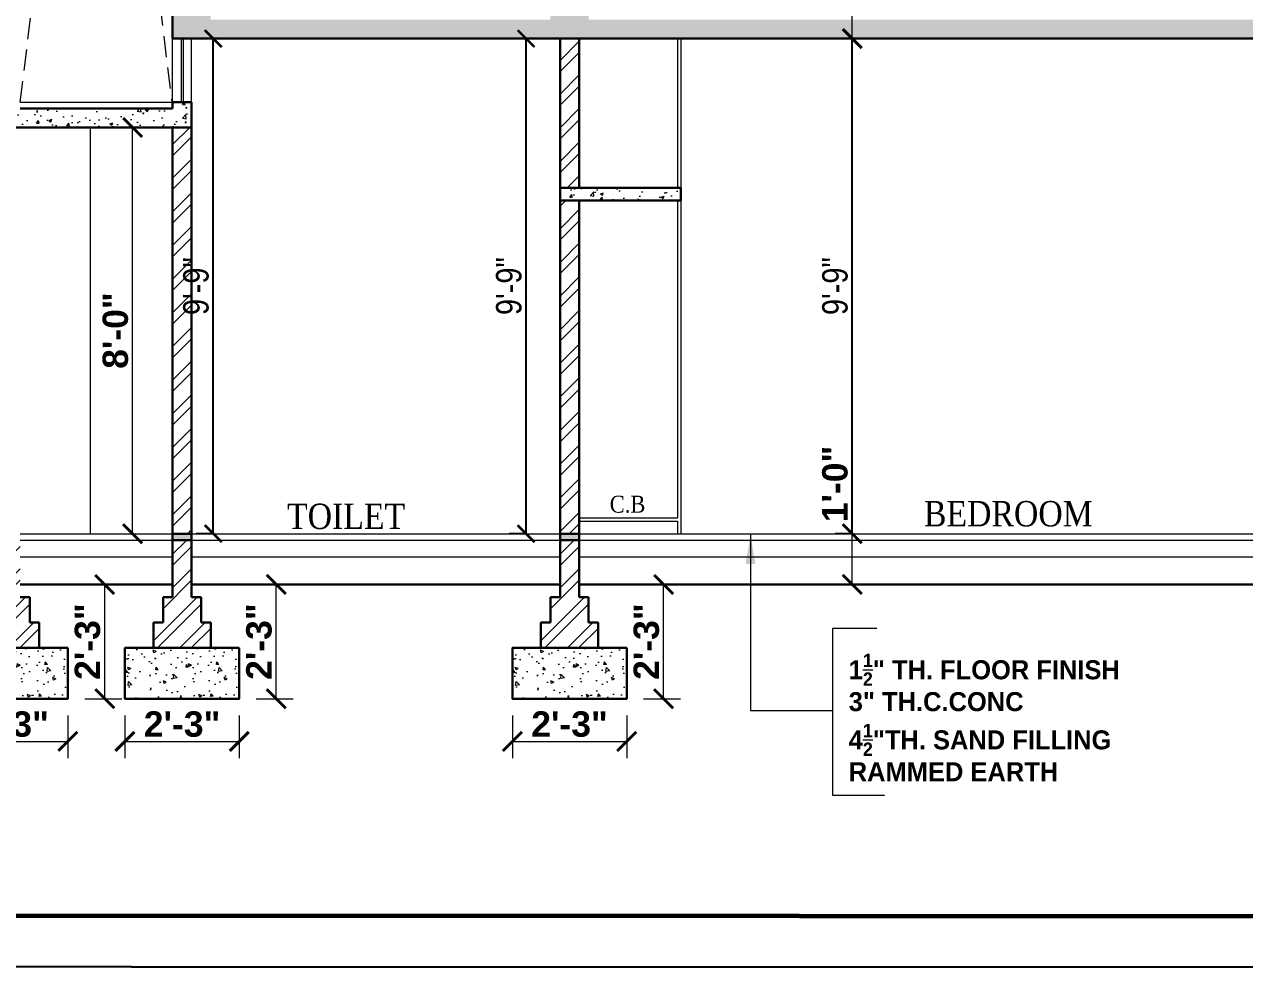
# Model space of a CAD drawing. Header units: feet. Extents: x 12125 to 16886, y -11859 to -10215.
# Drawn here: x 16059.8 to 16347.9, y -11614.7 to -11391.8 of the extents above; entities that cross this region are included whole.
import ezdxf

# ---------------------------------------------------------------- set-up
doc = ezdxf.new("R2010")
doc.units = ezdxf.units.FT
doc.header["$MEASUREMENT"] = 0
doc.header["$PDMODE"] = 2
doc.linetypes.add('DASHED', pattern=[0.75, 0.5, -0.25])
doc.layers.get('0').update_dxf_attribs({"lineweight": 30})
for name, color, linetype, plot in [('BLK_1_FLR_0_REGULAR_ROOM_1', 1, 'Continuous', False), ('BLK_1_FLR_0_REGULAR_ROOM_2', 1, 'Continuous', False), ('BLK_1_FLR_0_REGULAR_ROOM_3', 1, 'Continuous', False)]:
    doc.layers.add(name, color=color, linetype=linetype, plot=plot)
for name, color, linetype, lineweight in [('DIM 01', 7, 'Continuous', 9), ('DOOR', 32, 'Continuous', 13), ('Flooring', 160, 'Continuous', 15), ('HATCH', 9, 'Continuous', 20), ('SLAB RCC', 1, 'Continuous', 40), ('TEXT', 7, 'Continuous', 30), ('WALL', 10, 'Continuous', 30), ('WINDOW', 150, 'Continuous', 20)]:
    doc.layers.add(name, color=color, linetype=linetype, lineweight=lineweight)
doc.styles.add('AR. TEXT 01', font='arialbd.ttf')
doc.styles.add('DIM TEXT', font='GOTHIC.TTF', dxfattribs={"height": 5})
doc.styles.get("Standard").update_dxf_attribs({"font": 'ARIALN.TTF'})
doc.styles.add('TEX02', font='GARA.TTF')
doc.dimstyles.new('DIM 50', dxfattribs={"dimtxt": 6, "dimasz": 3, "dimexe": 6, "dimexo": 4, "dimgap": 0.3125, "dimtad": 1, "dimzin": 3, "dimdsep": 46, "dimlunit": 4, "dimtxsty": 'AR. TEXT 01', "dimblk": 'DOT', "dimcen": 0.09, "dimclrd": 256, "dimclre": 256, "dimclrt": 256, "dimazin": 0, "dimtfac": 0.8, "dimtofl": 0, "dimtmove": 1, "dimatfit": 3, "dimfxl": 6, "dimfxlon": 1, "dimfrac": 1, "dimtolj": 1, "dimtzin": 0, "dimlwd": -1, "dimlwe": -1, "dimarcsym": 1})
doc.dimstyles.get("Standard").update_dxf_attribs({"dimtxt": 6, "dimasz": 4, "dimexe": 4, "dimexo": 4, "dimgap": 1, "dimtad": 1, "dimdec": 1, "dimzin": 3, "dimdsep": 46, "dimlunit": 4, "dimtxsty": 'Standard', "dimblk": 'ARCHTICK', "dimcen": 0.09, "dimadec": 0, "dimazin": 0, "dimtfac": 1.005, "dimtdec": 1, "dimtofl": 0, "dimtmove": 2, "dimatfit": 3, "dimfxl": 4, "dimfxlon": 1, "dimtolj": 1, "dimtzin": 0, "dimarcsym": 0})
pattern_1 = [(-135, (-80515.0596, 32260.8044), (3.97747564, -3.97747564), []), (-135, (-80517.711, 32260.8044), (3.97747564, -3.97747564), [])]

# ---------------------------------------------------------------- blocks, each defined once
blk = doc.blocks.new('_ArchTick')
at = {"color": 0, "linetype": 'ByBlock', "const_width": 0.15}
blk.add_lwpolyline([(-0.5, -0.5), (0.5, 0.5)], dxfattribs=at)
blk = doc.blocks.new('*D219')
at = {"layer": 'Defpoints', "color": 0, "transparency": 16777216}
for p in [(16175.01, -11551.19), (16202.01, -11551.19), (16202.01, -11561.27)]:
    blk.add_point(p, dxfattribs=at)
at = {"layer": 'DIM 01', "transparency": 16777216}
for p, q in [((16175.01, -11555.19), (16175.01, -11565.27)), ((16202.01, -11555.19), (16202.01, -11565.27)), ((16175.01, -11561.27), (16202.01, -11561.27))]:
    blk.add_line(p, q, dxfattribs=at)
at = {"layer": 'DIM 01', "transparency": 16777216, "xscale": 4.5, "yscale": 4.5, "zscale": 4.5, "rotation": 180}
blk.add_blockref('_ArchTick', (16175.01, -11561.27), dxfattribs=at)
at = {"layer": 'DIM 01', "transparency": 16777216, "xscale": 4.5, "yscale": 4.5, "zscale": 4.5}
blk.add_blockref('_ArchTick', (16202.01, -11561.27), dxfattribs=at)
at = {"layer": 'DIM 01', "transparency": 16777216, "insert": (16188.51, -11557.21), "char_height": 6, "attachment_point": 5, "style": 'AR. TEXT 01'}
blk.add_mtext('\\A1;2\'-3"', dxfattribs=at)
blk = doc.blocks.new('*D220')
at = {"layer": 'Defpoints', "color": 0, "transparency": 16777216}
for p in [(16202.01, -11524.19), (16210.74, -11524.19), (16202.01, -11551.19)]:
    blk.add_point(p, dxfattribs=at)
at = {"layer": 'DIM 01', "transparency": 16777216}
for p, q in [((16206.01, -11524.19), (16214.74, -11524.19)), ((16210.74, -11551.19), (16210.74, -11524.19)), ((16206.01, -11551.19), (16214.74, -11551.19))]:
    blk.add_line(p, q, dxfattribs=at)
at = {"layer": 'DIM 01', "transparency": 16777216, "xscale": 4.5, "yscale": 4.5, "zscale": 4.5}
for p, rotation in [((16210.74, -11524.19), 90), ((16210.74, -11551.19), 270)]:
    blk.add_blockref('_ArchTick', p, dxfattribs=dict(at, rotation=rotation))
at = {"layer": 'DIM 01', "transparency": 16777216, "insert": (16206.68, -11537.69), "char_height": 6, "attachment_point": 5, "rotation": 90, "style": 'AR. TEXT 01'}
blk.add_mtext('\\A1;2\'-3"', dxfattribs=at)
blk = doc.blocks.new('*D221')
at = {"layer": 'Defpoints', "color": 0, "transparency": 16777216}
for p in [(16083.51, -11551.19), (16110.51, -11551.19), (16110.51, -11561.27)]:
    blk.add_point(p, dxfattribs=at)
at = {"layer": 'DIM 01', "transparency": 16777216}
for p, q in [((16083.51, -11555.19), (16083.51, -11565.27)), ((16110.51, -11555.19), (16110.51, -11565.27)), ((16083.51, -11561.27), (16110.51, -11561.27))]:
    blk.add_line(p, q, dxfattribs=at)
at = {"layer": 'DIM 01', "transparency": 16777216, "xscale": 4.5, "yscale": 4.5, "zscale": 4.5, "rotation": 180}
blk.add_blockref('_ArchTick', (16083.51, -11561.27), dxfattribs=at)
at = {"layer": 'DIM 01', "transparency": 16777216, "xscale": 4.5, "yscale": 4.5, "zscale": 4.5}
blk.add_blockref('_ArchTick', (16110.51, -11561.27), dxfattribs=at)
at = {"layer": 'DIM 01', "transparency": 16777216, "insert": (16097.01, -11557.21), "char_height": 6, "attachment_point": 5, "style": 'AR. TEXT 01'}
blk.add_mtext('\\A1;2\'-3"', dxfattribs=at)
blk = doc.blocks.new('*D222')
at = {"layer": 'Defpoints', "color": 0, "transparency": 16777216}
for p in [(16110.51, -11524.19), (16119.24, -11524.19), (16110.51, -11551.19)]:
    blk.add_point(p, dxfattribs=at)
at = {"layer": 'DIM 01', "transparency": 16777216}
for p, q in [((16114.51, -11524.19), (16123.24, -11524.19)), ((16119.24, -11551.19), (16119.24, -11524.19)), ((16114.51, -11551.19), (16123.24, -11551.19))]:
    blk.add_line(p, q, dxfattribs=at)
at = {"layer": 'DIM 01', "transparency": 16777216, "xscale": 4.5, "yscale": 4.5, "zscale": 4.5}
for p, rotation in [((16119.24, -11524.19), 90), ((16119.24, -11551.19), 270)]:
    blk.add_blockref('_ArchTick', p, dxfattribs=dict(at, rotation=rotation))
at = {"layer": 'DIM 01', "transparency": 16777216, "insert": (16115.18, -11537.69), "char_height": 6, "attachment_point": 5, "rotation": 90, "style": 'AR. TEXT 01'}
blk.add_mtext('\\A1;2\'-3"', dxfattribs=at)
blk = doc.blocks.new('*D223')
at = {"layer": 'Defpoints', "color": 0, "transparency": 16777216}
for p in [(16043.01, -11551.19), (16070.01, -11551.19), (16070.01, -11561.27)]:
    blk.add_point(p, dxfattribs=at)
at = {"layer": 'DIM 01', "transparency": 16777216}
for p, q in [((16043.01, -11555.19), (16043.01, -11565.27)), ((16070.01, -11555.19), (16070.01, -11565.27)), ((16043.01, -11561.27), (16070.01, -11561.27))]:
    blk.add_line(p, q, dxfattribs=at)
at = {"layer": 'DIM 01', "transparency": 16777216, "xscale": 4.5, "yscale": 4.5, "zscale": 4.5, "rotation": 180}
blk.add_blockref('_ArchTick', (16043.01, -11561.27), dxfattribs=at)
at = {"layer": 'DIM 01', "transparency": 16777216, "xscale": 4.5, "yscale": 4.5, "zscale": 4.5}
blk.add_blockref('_ArchTick', (16070.01, -11561.27), dxfattribs=at)
at = {"layer": 'DIM 01', "transparency": 16777216, "insert": (16056.51, -11557.21), "char_height": 6, "attachment_point": 5, "style": 'AR. TEXT 01'}
blk.add_mtext('\\A1;2\'-3"', dxfattribs=at)
blk = doc.blocks.new('*D224')
at = {"layer": 'Defpoints', "color": 0, "transparency": 16777216}
for p in [(16070.01, -11524.19), (16078.74, -11524.19), (16070.01, -11551.19)]:
    blk.add_point(p, dxfattribs=at)
at = {"layer": 'DIM 01', "transparency": 16777216}
for p, q in [((16074.01, -11524.19), (16082.74, -11524.19)), ((16078.74, -11551.19), (16078.74, -11524.19)), ((16074.01, -11551.19), (16082.74, -11551.19))]:
    blk.add_line(p, q, dxfattribs=at)
at = {"layer": 'DIM 01', "transparency": 16777216, "xscale": 4.5, "yscale": 4.5, "zscale": 4.5}
for p, rotation in [((16078.74, -11524.19), 90), ((16078.74, -11551.19), 270)]:
    blk.add_blockref('_ArchTick', p, dxfattribs=dict(at, rotation=rotation))
at = {"layer": 'DIM 01', "transparency": 16777216, "insert": (16074.68, -11537.69), "char_height": 6, "attachment_point": 5, "rotation": 90, "style": 'AR. TEXT 01'}
blk.add_mtext('\\A1;2\'-3"', dxfattribs=at)
blk = doc.blocks.new('*D235')
at = {"layer": 'Defpoints', "color": 0, "transparency": 16777216}
for p in [(16079.01, -11416.19), (16085.32, -11416.19), (16079.01, -11512.19)]:
    blk.add_point(p, dxfattribs=at)
at = {"layer": 'DIM 01', "transparency": 16777216}
for p, q in [((16083.01, -11416.19), (16089.32, -11416.19)), ((16085.32, -11512.19), (16085.32, -11416.19)), ((16083.01, -11512.19), (16089.32, -11512.19))]:
    blk.add_line(p, q, dxfattribs=at)
at = {"layer": 'DIM 01', "transparency": 16777216, "xscale": 4.5, "yscale": 4.5, "zscale": 4.5}
for p, rotation in [((16085.32, -11416.19), 90), ((16085.32, -11512.19), 270)]:
    blk.add_blockref('_ArchTick', p, dxfattribs=dict(at, rotation=rotation))
at = {"layer": 'DIM 01', "transparency": 16777216, "insert": (16081.26, -11464.19), "char_height": 6, "attachment_point": 5, "rotation": 90, "style": 'AR. TEXT 01'}
blk.add_mtext('\\A1;8\'-0"', dxfattribs=at)
blk = doc.blocks.new('*D236')
at = {"layer": 'Defpoints', "color": 0, "transparency": 16777216}
for p in [(16255.28, -11512.19), (16257.1, -11512.19), (16257.1, -11524.19)]:
    blk.add_point(p, dxfattribs=at)
at = {"layer": 'DIM 01', "transparency": 16777216}
for p, q in [((16253.1, -11512.19), (16251.28, -11512.19)), ((16255.28, -11524.19), (16255.28, -11512.19)), ((16253.1, -11524.19), (16251.28, -11524.19))]:
    blk.add_line(p, q, dxfattribs=at)
at = {"layer": 'DIM 01', "transparency": 16777216, "xscale": 4.5, "yscale": 4.5, "zscale": 4.5}
for p, rotation in [((16255.28, -11512.19), 90), ((16255.28, -11524.19), 270)]:
    blk.add_blockref('_ArchTick', p, dxfattribs=dict(at, rotation=rotation))
at = {"layer": 'DIM 01', "transparency": 16777216, "insert": (16251.22, -11500.44), "char_height": 6, "attachment_point": 5, "rotation": 90, "style": 'AR. TEXT 01'}
blk.add_mtext('\\A1;1\'-0"', dxfattribs=at)
blk = doc.blocks.new('*D237')
at = {"layer": 'BLK_1_FLR_0_REGULAR_ROOM_3', "color": 0, "lineweight": -2, "transparency": 16777216}
for p, q in [((16262.28, -11395.19), (16251.28, -11395.19)), ((16255.28, -11512.19), (16255.28, -11395.19)), ((16255.28, -11512.19), (16251.28, -11512.19))]:
    blk.add_line(p, q, dxfattribs=at)
at = {"layer": 'Defpoints', "color": 0, "transparency": 16777216}
for p in [(16255.28, -11395.19), (16273.5, -11395.19), (16257.1, -11512.19)]:
    blk.add_point(p, dxfattribs=at)
at = {"layer": 'BLK_1_FLR_0_REGULAR_ROOM_3', "color": 0, "lineweight": -2, "transparency": 16777216, "xscale": 4, "yscale": 4, "zscale": 4}
for p, rotation in [((16255.28, -11395.19), 90), ((16255.28, -11512.19), 270)]:
    blk.add_blockref('_ArchTick', p, dxfattribs=dict(at, rotation=rotation))
at = {"layer": 'BLK_1_FLR_0_REGULAR_ROOM_3', "color": 0, "transparency": 16777216, "insert": (16251.22, -11453.69), "char_height": 6, "attachment_point": 5, "rotation": 90}
blk.add_mtext('\\A1;9\'-9"', dxfattribs=at)
blk = doc.blocks.new('*D238')
at = {"layer": 'Defpoints', "color": 0, "transparency": 16777216}
for p in [(16255.28, -11386.19), (16260.44, -11386.19), (16273.5, -11395.19)]:
    blk.add_point(p, dxfattribs=at)
at = {"layer": 'DIM 01', "transparency": 16777216}
for p, q in [((16256.44, -11386.19), (16251.28, -11386.19)), ((16255.28, -11395.19), (16255.28, -11386.19)), ((16267.28, -11395.19), (16251.28, -11395.19))]:
    blk.add_line(p, q, dxfattribs=at)
at = {"layer": 'DIM 01', "transparency": 16777216, "xscale": 4.5, "yscale": 4.5, "zscale": 4.5}
for p, rotation in [((16255.28, -11386.19), 90), ((16255.28, -11395.19), 270)]:
    blk.add_blockref('_ArchTick', p, dxfattribs=dict(at, rotation=rotation))
at = {"layer": 'DIM 01', "transparency": 16777216, "insert": (16251.22, -11378.46), "char_height": 6, "attachment_point": 5, "rotation": 90, "style": 'AR. TEXT 01'}
blk.add_mtext('\\A1;9"', dxfattribs=at)
blk = doc.blocks.new('_Dot')
at = {"color": 0, "linetype": 'ByBlock', "lineweight": -2}
blk.add_line((-0.5, 0), (-1, 0), dxfattribs=at)
at = {"color": 0, "linetype": 'ByBlock', "const_width": 0.5}
blk.add_lwpolyline([(-0.25, 0, 1), (0.25, 0, 1)], format="xyb", close=True, dxfattribs=at)
blk = doc.blocks.new('*D449')
at = {"layer": 'BLK_1_FLR_0_REGULAR_ROOM_2', "color": 0, "lineweight": -2, "transparency": 16777216}
for p, q in [((16185.25, -11395.19), (16174.25, -11395.19)), ((16178.25, -11512.19), (16178.25, -11395.19)), ((16178.25, -11512.19), (16174.25, -11512.19))]:
    blk.add_line(p, q, dxfattribs=at)
at = {"layer": 'Defpoints', "color": 0, "transparency": 16777216}
for p in [(16178.25, -11395.19), (16196.47, -11395.19), (16180.06, -11512.19)]:
    blk.add_point(p, dxfattribs=at)
at = {"layer": 'BLK_1_FLR_0_REGULAR_ROOM_2', "color": 0, "lineweight": -2, "transparency": 16777216, "xscale": 4, "yscale": 4, "zscale": 4}
for p, rotation in [((16178.25, -11395.19), 90), ((16178.25, -11512.19), 270)]:
    blk.add_blockref('_ArchTick', p, dxfattribs=dict(at, rotation=rotation))
at = {"layer": 'BLK_1_FLR_0_REGULAR_ROOM_2', "color": 0, "transparency": 16777216, "insert": (16174.19, -11453.69), "char_height": 6, "attachment_point": 5, "rotation": 90}
blk.add_mtext('\\A1;9\'-9"', dxfattribs=at)
blk = doc.blocks.new('*D452')
at = {"layer": 'BLK_1_FLR_0_REGULAR_ROOM_1', "color": 0, "lineweight": -2, "transparency": 16777216}
for p, q in [((16111.36, -11395.19), (16100.36, -11395.19)), ((16104.36, -11512.19), (16104.36, -11395.19)), ((16104.36, -11512.19), (16100.36, -11512.19))]:
    blk.add_line(p, q, dxfattribs=at)
at = {"layer": 'Defpoints', "color": 0, "transparency": 16777216}
for p in [(16104.36, -11395.19), (16122.58, -11395.19), (16106.18, -11512.19)]:
    blk.add_point(p, dxfattribs=at)
at = {"layer": 'BLK_1_FLR_0_REGULAR_ROOM_1', "color": 0, "lineweight": -2, "transparency": 16777216, "xscale": 4, "yscale": 4, "zscale": 4}
for p, rotation in [((16104.36, -11395.19), 90), ((16104.36, -11512.19), 270)]:
    blk.add_blockref('_ArchTick', p, dxfattribs=dict(at, rotation=rotation))
at = {"layer": 'BLK_1_FLR_0_REGULAR_ROOM_1', "color": 0, "transparency": 16777216, "insert": (16100.3, -11453.69), "char_height": 6, "attachment_point": 5, "rotation": 90}
blk.add_mtext('\\A1;9\'-9"', dxfattribs=at)

msp = doc.modelspace()

# ---------------------------------------------------------------- hatches: boundary and pattern name
at = {"layer": 'DIM 01'}
h = msp.add_hatch(dxfattribs=at)
h.set_pattern_fill('AR-CONC', color=256, angle=180, style=0)
h.set_pattern_definition([(130, (14544.15, -11553.8984), (-7.172602, -0.627521), [0.75, -8.25]), (-175, (14544.15, -11553.8984), (1.387513, 7.52192), [0.6, -6.6]), (79.5486, (14543.552, -11553.951), (-5.785094, 6.894395), [0.637402, -7.01142]), (133.8158, (14544.15, -11551.898), (-10.67241, -1.65519), [1.125, -12.375]), (83.3644, (14543.261, -11552.036), (-9.34663, 9.74118), [0.9561, -10.51713]), (-171.1842, (14544.15, -11551.898), (-9.34662, 9.741186), [0.9, -9.9]), (159, (14543.15, -11552.3984), (-5.96907, -4.02619), [0.75, -8.25]), (-146, (14543.15, -11552.3984), (-2.433153, 7.2515), [0.6, -6.6]), (108.5486, (14542.6526, -11552.734), (-8.402226, 3.225305), [0.637402, -7.01142]), (142.5, (14544.15, -11553.8984), (-0.1215986, 3.3289385), [0, -6.52, 0, -6.7, 0, -6.625]), (172.5, (14544.15, -11553.8984), (-2.630695, 3.944117), [0, -3.82, 0, -6.37, 0, -2.525]), (-147.5, (14546.38, -11553.8984), (-5.3382244, -0.2255487), [0, -2.5, 0, -7.8, 0, -10.35]), (-137.5, (14547.38, -11553.8984), (-5.831862, 1.00105), [0, -3.25, 0, -5.18, 0, -7.35])])
h.paths.add_polyline_path([(16110.511, -11551.195), (16110.511, -11539.195), (16103.761, -11539.195), (16090.261, -11539.195), (16083.511, -11539.195), (16083.511, -11551.195)])
at = {"layer": 'HATCH', "ltscale": 20}
h = msp.add_hatch(dxfattribs=at)
h.set_pattern_fill('AR-CONC', color=256, style=0)
h.set_pattern_definition([(50, (-64522.8, 70481.258), (7.17260183, -0.62752135), [0.75, -8.25]), (-5, (-64522.8, 70481.258), (-1.38751334, 7.52192134), [0.6, -6.6]), (100.4514445, (-64522.2024, 70481.206), (5.78508847, 6.8943999), [0.6374019, -7.0114211]), (46.1842, (-64522.8, 70483.258), (10.6724133, -1.6551928), [1.125, -12.375]), (96.635635, (-64521.911, 70483.12), (9.3466195, 9.741186), [0.9561034, -10.5171376]), (-8.815836, (-64522.8, 70483.258), (9.3466195, 9.741186), [0.9, -9.9]), (21, (-64521.8, 70482.758), (5.96907052, -4.0261889), [0.75, -8.25]), (-34, (-64521.8, 70482.758), (2.4331533, 7.25150045), [0.6, -6.6]), (71.451445, (-64521.303, 70482.423), (8.40222377, 3.22531153), [0.6374019, -7.0114211]), (37.5, (-64522.8, 70481.2582), (0.121598553, 3.32893854), [0, -6.52, 0, -6.7, 0, -6.625]), (7.5, (-64522.8, 70481.2582), (2.63069537, 3.94411712), [0, -3.82, 0, -6.37, 0, -2.525]), (-32.5, (-64525.03, 70481.2582), (5.33822436, -0.22554872), [0, -2.5, 0, -7.8, 0, -10.35]), (-42.5, (-64526.03, 70481.258), (5.8318617, 1.00104982), [0, -3.25, 0, -5.18, 0, -7.35])])
h.paths.add_polyline_path([(16103.761, -11390.695), (16103.761, -11387.695), (16094.761, -11387.695), (16094.761, -11395.195), (16391.761, -11395.195), (16391.761, -11387.695), (16382.761, -11387.695), (16382.761, -11390.695), (16193.011, -11390.695), (16193.011, -11387.695), (16184.011, -11387.695), (16184.011, -11390.695)])
at = {"layer": 'HATCH', "ltscale": 10}
h = msp.add_hatch(dxfattribs=at)
h.set_pattern_fill('ANSI32', color=256, scale=15, angle=180, style=0)
h.set_pattern_definition(pattern_1)
h.paths.add_polyline_path([(16186.261, -11430.445), (16190.761, -11430.445), (16190.761, -11395.195), (16186.261, -11395.195)])
h.paths.add_polyline_path([(16190.761, -11433.445), (16186.261, -11433.445), (16186.261, -11512.195), (16190.761, -11512.195)])
at = {"layer": 'HATCH', "ltscale": 20}
h = msp.add_hatch(dxfattribs=at)
h.set_pattern_fill('AR-CONC', color=256, style=0)
h.set_pattern_definition([(50, (-80515.0596, 32260.8044), (7.17260183, -0.62752135), [0.75, -8.25]), (-5, (-80515.0596, 32260.8044), (-1.38751334, 7.52192134), [0.6, -6.6]), (100.4514445, (-80514.462, 32260.752), (5.78508847, 6.8943999), [0.6374019, -7.0114211]), (46.1842, (-80515.06, 32262.8044), (10.6724133, -1.6551928), [1.125, -12.375]), (96.635635, (-80514.17, 32262.667), (9.3466195, 9.741186), [0.9561034, -10.5171376]), (-8.815836, (-80515.06, 32262.804), (9.3466195, 9.741186), [0.9, -9.9]), (21, (-80514.0596, 32262.3044), (5.96907052, -4.0261889), [0.75, -8.25]), (-34, (-80514.0596, 32262.3044), (2.4331533, 7.25150045), [0.6, -6.6]), (71.451445, (-80513.562, 32261.969), (8.40222377, 3.22531153), [0.6374019, -7.0114211]), (37.5, (-80515.0596, 32260.8044), (0.121598553, 3.32893854), [0, -6.52, 0, -6.7, 0, -6.625]), (7.5, (-80515.0596, 32260.8044), (2.63069537, 3.94411712), [0, -3.82, 0, -6.37, 0, -2.525]), (-32.5, (-80517.2896, 32260.8044), (5.33822436, -0.22554872), [0, -2.5, 0, -7.8, 0, -10.35]), (-42.5, (-80518.2896, 32260.8044), (5.8318617, 1.00104982), [0, -3.25, 0, -5.18, 0, -7.35])])
h.paths.add_polyline_path([(16099.261, -11410.195), (16094.761, -11410.195), (16094.761, -11411.695), (16058.761, -11411.695), (16058.761, -11410.195), (16054.261, -11410.195), (16054.261, -11416.195), (16099.261, -11416.195)])
at = {"layer": 'HATCH', "ltscale": 10}
h = msp.add_hatch(dxfattribs=at)
h.set_pattern_fill('ANSI32', color=256, scale=15, angle=180, style=0)
h.set_pattern_definition(pattern_1)
h.paths.add_polyline_path([(16099.261, -11416.195), (16094.761, -11416.195), (16094.761, -11512.195), (16099.261, -11512.195)])
at = {"layer": 'HATCH', "ltscale": 20}
h = msp.add_hatch(dxfattribs=at)
h.set_pattern_fill('AR-CONC', color=256, style=0)
h.set_pattern_definition([(50, (-96966.4957, 32783.3866), (7.17260183, -0.62752135), [0.75, -8.25]), (-5, (-96966.496, 32783.3866), (-1.38751334, 7.52192134), [0.6, -6.6]), (100.4514445, (-96965.898, 32783.334), (5.78508847, 6.8943999), [0.6374019, -7.0114211]), (46.1842, (-96966.496, 32785.387), (10.6724133, -1.6551928), [1.125, -12.375]), (96.635635, (-96965.606, 32785.249), (9.3466195, 9.741186), [0.9561034, -10.5171376]), (-8.815836, (-96966.496, 32785.387), (9.3466195, 9.741186), [0.9, -9.9]), (21, (-96965.4957, 32784.8866), (5.96907052, -4.0261889), [0.75, -8.25]), (-34, (-96965.496, 32784.8866), (2.4331533, 7.25150045), [0.6, -6.6]), (71.451445, (-96964.998, 32784.551), (8.40222377, 3.22531153), [0.6374019, -7.0114211]), (37.5, (-96966.4957, 32783.3866), (0.121598553, 3.32893854), [0, -6.52, 0, -6.7, 0, -6.625]), (7.5, (-96966.4957, 32783.3866), (2.63069537, 3.94411712), [0, -3.82, 0, -6.37, 0, -2.525]), (-32.5, (-96968.7257, 32783.3866), (5.33822436, -0.22554872), [0, -2.5, 0, -7.8, 0, -10.35]), (-42.5, (-96969.7257, 32783.3866), (5.8318617, 1.00104982), [0, -3.25, 0, -5.18, 0, -7.35])])
h.paths.add_polyline_path([(16214.761, -11430.445), (16186.261, -11430.445), (16186.261, -11433.445), (16214.761, -11433.445)])
at = {"layer": 'HATCH'}
for points in [[(16099.261, -11513.695), (16099.261, -11512.195), (16099.241, -11512.195), (16094.761, -11512.195), (16094.761, -11513.695), (16099.241, -11513.695)], [(16190.761, -11513.695), (16190.761, -11512.195), (16190.741, -11512.195), (16186.261, -11512.195), (16186.261, -11513.695), (16190.741, -11513.695)]]:
    msp.add_hatch(color=256, dxfattribs=at).paths.add_polyline_path(points)
at = {"layer": 'HATCH', "ltscale": 10}
h = msp.add_hatch(dxfattribs=at)
h.set_pattern_fill('ANSI32', color=256, scale=15, angle=180, style=0)
h.set_pattern_definition([(-135, (-64750.8, 70481.258), (3.97747564, -3.97747564), []), (-135, (-64753.452, 70481.258), (3.97747564, -3.97747564), [])])
h.paths.add_polyline_path([(16063.261, -11539.195), (16063.261, -11533.195), (16061.011, -11533.195), (16061.011, -11527.195), (16058.761, -11527.195), (16058.761, -11524.195), (16058.761, -11518.195), (16058.761, -11513.695), (16058.741, -11513.695), (16054.261, -11513.695), (16054.261, -11518.195), (16054.261, -11524.195), (16054.261, -11527.195), (16052.011, -11527.195), (16052.011, -11533.195), (16049.761, -11533.195), (16049.761, -11539.195)])
h = msp.add_hatch(dxfattribs=at)
h.set_pattern_fill('ANSI32', color=256, scale=15, angle=180, style=0)
h.set_pattern_definition([(-135, (-64710.3, 70481.258), (3.97747564, -3.97747564), []), (-135, (-64712.952, 70481.258), (3.97747564, -3.97747564), [])])
h.paths.add_polyline_path([(16103.761, -11539.195), (16103.761, -11533.195), (16101.511, -11533.195), (16101.511, -11527.195), (16099.261, -11527.195), (16099.261, -11524.195), (16099.261, -11518.195), (16099.261, -11513.695), (16099.241, -11513.695), (16094.761, -11513.695), (16094.761, -11518.195), (16094.761, -11524.195), (16094.761, -11527.195), (16092.511, -11527.195), (16092.511, -11533.195), (16090.261, -11533.195), (16090.261, -11539.195)])
h = msp.add_hatch(dxfattribs=at)
h.set_pattern_fill('ANSI32', color=256, scale=15, angle=180, style=0)
h.set_pattern_definition([(-135, (-64618.8, 70481.258), (3.97747564, -3.97747564), []), (-135, (-64621.452, 70481.258), (3.97747564, -3.97747564), [])])
h.paths.add_polyline_path([(16195.261, -11539.195), (16195.261, -11533.195), (16193.011, -11533.195), (16193.011, -11527.195), (16190.761, -11527.195), (16190.761, -11524.195), (16190.761, -11518.195), (16190.761, -11513.695), (16190.741, -11513.695), (16186.261, -11513.695), (16186.261, -11518.195), (16186.261, -11524.195), (16186.261, -11527.195), (16184.011, -11527.195), (16184.011, -11533.195), (16181.761, -11533.195), (16181.761, -11539.195)])
h = msp.add_hatch(dxfattribs=at)
h.set_pattern_fill('AR-CONC', color=256, angle=180, style=0)
h.set_pattern_definition([(130, (14503.65, -11553.8984), (-7.172602, -0.627521), [0.75, -8.25]), (-175, (14503.65, -11553.8984), (1.387513, 7.52192), [0.6, -6.6]), (79.5486, (14503.052, -11553.951), (-5.785094, 6.894395), [0.637402, -7.01142]), (133.8158, (14503.65, -11551.898), (-10.67241, -1.65519), [1.125, -12.375]), (83.3644, (14502.761, -11552.036), (-9.34663, 9.74118), [0.9561, -10.51713]), (-171.1842, (14503.65, -11551.898), (-9.34662, 9.741186), [0.9, -9.9]), (159, (14502.65, -11552.3984), (-5.96907, -4.02619), [0.75, -8.25]), (-146, (14502.65, -11552.3984), (-2.433153, 7.2515), [0.6, -6.6]), (108.5486, (14502.1526, -11552.734), (-8.402226, 3.225305), [0.637402, -7.01142]), (142.5, (14503.65, -11553.8984), (-0.1215986, 3.3289385), [0, -6.52, 0, -6.7, 0, -6.625]), (172.5, (14503.65, -11553.8984), (-2.630695, 3.944117), [0, -3.82, 0, -6.37, 0, -2.525]), (-147.5, (14505.88, -11553.8984), (-5.3382244, -0.2255487), [0, -2.5, 0, -7.8, 0, -10.35]), (-137.5, (14506.88, -11553.8984), (-5.831862, 1.00105), [0, -3.25, 0, -5.18, 0, -7.35])])
h.paths.add_polyline_path([(16070.011, -11551.195), (16070.011, -11539.195), (16063.261, -11539.195), (16049.761, -11539.195), (16043.011, -11539.195), (16043.011, -11551.195)])
h = msp.add_hatch(dxfattribs=at)
h.set_pattern_fill('AR-CONC', color=256, angle=180, style=0)
h.set_pattern_definition([(130, (14635.65, -11553.8984), (-7.172602, -0.627521), [0.75, -8.25]), (-175, (14635.65, -11553.8984), (1.387513, 7.52192), [0.6, -6.6]), (79.5486, (14635.052, -11553.951), (-5.785094, 6.894395), [0.637402, -7.01142]), (133.8158, (14635.65, -11551.898), (-10.67241, -1.65519), [1.125, -12.375]), (83.3644, (14634.761, -11552.036), (-9.34663, 9.74118), [0.9561, -10.51713]), (-171.1842, (14635.65, -11551.898), (-9.34662, 9.741186), [0.9, -9.9]), (159, (14634.65, -11552.3984), (-5.96907, -4.02619), [0.75, -8.25]), (-146, (14634.65, -11552.3984), (-2.433153, 7.2515), [0.6, -6.6]), (108.5486, (14634.1526, -11552.734), (-8.402226, 3.225305), [0.637402, -7.01142]), (142.5, (14635.65, -11553.8984), (-0.1215986, 3.3289385), [0, -6.52, 0, -6.7, 0, -6.625]), (172.5, (14635.65, -11553.8984), (-2.630695, 3.944117), [0, -3.82, 0, -6.37, 0, -2.525]), (-147.5, (14637.88, -11553.8984), (-5.3382244, -0.2255487), [0, -2.5, 0, -7.8, 0, -10.35]), (-137.5, (14638.88, -11553.8984), (-5.831862, 1.00105), [0, -3.25, 0, -5.18, 0, -7.35])])
h.paths.add_polyline_path([(16202.011, -11551.195), (16202.011, -11539.195), (16195.261, -11539.195), (16181.761, -11539.195), (16175.011, -11539.195), (16175.011, -11551.195)])

# ---------------------------------------------------------------- linework, layer by layer
at = {"color": 3}
msp.add_lwpolyline([(15284.2, -10549.647), (16885.839, -10550.006), (16885.839, -11614.729), (15284.2, -11614.371)], close=True, dxfattribs=at)
at = {"layer": 'DIM 01'}
msp.add_lwpolyline([(16261.121, -11534.621), (16250.613, -11534.621), (16250.613, -11573.95), (16262.892, -11573.95)], dxfattribs=at)
at = {"layer": 'DOOR'}
for p, q in [((16214.011, -11395.195), (16214.011, -11430.445)), ((16214.761, -11395.195), (16214.761, -11430.445)), ((16214.011, -11433.445), (16214.011, -11508.445)), ((16214.761, -11433.445), (16214.761, -11512.195)), ((16190.761, -11508.445), (16214.011, -11508.445)), ((16190.761, -11509.195), (16214.011, -11509.195)), ((16214.011, -11509.195), (16214.011, -11512.195))]:
    msp.add_line(p, q, dxfattribs=at)
at = {"layer": 'Flooring', "ltscale": 10}
for p, q in [((16058.761, -11410.195), (16094.761, -11410.195)), ((16058.761, -11512.195), (16063.261, -11512.195)), ((16063.261, -11512.195), (16109.761, -11512.195)), ((16109.761, -11512.195), (16186.261, -11512.195)), ((16190.761, -11512.195), (16382.761, -11512.195)), ((16058.761, -11513.695), (16063.261, -11513.695)), ((16063.261, -11513.695), (16094.761, -11513.695)), ((16099.261, -11513.695), (16109.761, -11513.695)), ((16109.761, -11513.695), (16186.261, -11513.695)), ((16190.761, -11513.695), (16382.761, -11513.695)), ((16058.761, -11517.695), (16063.261, -11517.695)), ((16063.261, -11517.695), (16094.761, -11517.695)), ((16099.261, -11517.695), (16186.261, -11517.695)), ((16190.761, -11517.695), (16382.761, -11517.695))]:
    msp.add_line(p, q, dxfattribs=at)
at = {"layer": 'HATCH', "linetype": 'DASHED', "ltscale": 10}
for p, q in [((16058.761, -11410.195), (16094.761, -11119.195)), ((16058.761, -11119.195), (16094.761, -11411.695))]:
    msp.add_line(p, q, dxfattribs=at)
at = {"layer": 'SLAB RCC', "lineweight": 30, "ltscale": 10}
for p, q in [((16094.761, -11387.695), (16094.761, -11395.195)), ((16094.761, -11395.195), (16391.761, -11395.195)), ((16058.761, -11411.695), (16094.761, -11411.695)), ((16094.761, -11410.195), (16099.261, -11410.195)), ((16094.761, -11410.195), (16094.761, -11411.695)), ((16099.261, -11410.195), (16099.261, -11416.195)), ((16054.261, -11416.195), (16099.261, -11416.195)), ((16186.261, -11430.445), (16214.761, -11430.445)), ((16186.261, -11430.445), (16186.261, -11433.445)), ((16214.761, -11430.445), (16214.761, -11433.445)), ((16186.261, -11433.445), (16214.761, -11433.445)), ((16058.761, -11524.195), (16094.761, -11524.195)), ((16099.261, -11524.195), (16186.261, -11524.195)), ((16190.761, -11524.195), (16382.761, -11524.195))]:
    msp.add_line(p, q, dxfattribs=at)
at = {"layer": 'WALL', "ltscale": 5}
for p, q in [((16186.261, -11395.195), (16186.261, -11430.445)), ((16190.761, -11395.195), (16190.761, -11430.445)), ((16094.761, -11524.195), (16094.761, -11416.195)), ((16099.261, -11524.195), (16099.261, -11416.195)), ((16186.261, -11433.445), (16186.261, -11524.195)), ((16190.761, -11433.445), (16190.761, -11524.195))]:
    msp.add_line(p, q, dxfattribs=at)
at = {"layer": 'WALL', "lineweight": 0, "ltscale": 5}
msp.add_line((16075.261, -11416.195), (16075.261, -11512.195), dxfattribs=at)
at = {"layer": 'WALL', "color": 0, "ltscale": 10}
for p, q in [((16094.761, -11527.195), (16094.761, -11512.195)), ((16099.261, -11512.195), (16094.761, -11512.195)), ((16099.261, -11527.195), (16099.261, -11512.195)), ((16186.261, -11527.195), (16186.261, -11512.195)), ((16190.761, -11512.195), (16186.261, -11512.195)), ((16190.761, -11527.195), (16190.761, -11512.195)), ((16099.261, -11513.695), (16094.761, -11513.695)), ((16190.761, -11513.695), (16186.261, -11513.695))]:
    msp.add_line(p, q, dxfattribs=at)
at = {"layer": 'WALL', "color": 0}
for p, q in [((16058.761, -11527.195), (16061.011, -11527.195)), ((16061.011, -11527.195), (16061.011, -11533.195)), ((16092.511, -11527.195), (16094.761, -11527.195)), ((16092.511, -11527.195), (16092.511, -11533.195)), ((16099.261, -11527.195), (16101.511, -11527.195)), ((16101.511, -11527.195), (16101.511, -11533.195)), ((16184.011, -11527.195), (16186.261, -11527.195)), ((16184.011, -11527.195), (16184.011, -11533.195)), ((16190.761, -11527.195), (16193.011, -11527.195)), ((16193.011, -11527.195), (16193.011, -11533.195)), ((16061.011, -11533.195), (16063.261, -11533.195)), ((16063.261, -11533.195), (16063.261, -11539.195)), ((16090.261, -11533.195), (16090.261, -11539.195)), ((16090.261, -11533.195), (16092.511, -11533.195)), ((16101.511, -11533.195), (16103.761, -11533.195)), ((16103.761, -11533.195), (16103.761, -11539.195)), ((16181.761, -11533.195), (16181.761, -11539.195)), ((16181.761, -11533.195), (16184.011, -11533.195)), ((16193.011, -11533.195), (16195.261, -11533.195)), ((16195.261, -11533.195), (16195.261, -11539.195))]:
    msp.add_line(p, q, dxfattribs=at)
at = {"layer": 'WALL', "color": 35, "linetype": 'Continuous', "lineweight": 60}
msp.add_lwpolyline([(15296.2, -10561.647), (16873.839, -10562.006), (16873.839, -11602.729), (15296.2, -11602.371)], close=True, dxfattribs=at)
at = {"layer": 'WALL', "color": 0}
for points in [[(16070.011, -11539.195), (16043.011, -11539.195), (16043.011, -11551.195), (16070.011, -11551.195)], [(16110.511, -11539.195), (16083.511, -11539.195), (16083.511, -11551.195), (16110.511, -11551.195)], [(16202.011, -11539.195), (16175.011, -11539.195), (16175.011, -11551.195), (16202.011, -11551.195)]]:
    msp.add_lwpolyline(points, close=True, dxfattribs=at)
at = {"layer": 'WINDOW', "ltscale": 10}
for p, q in [((16094.761, -11410.195), (16094.761, -11395.195)), ((16096.761, -11395.195), (16096.761, -11410.195)), ((16097.261, -11395.195), (16097.261, -11410.195)), ((16099.261, -11410.195), (16099.261, -11395.195))]:
    msp.add_line(p, q, dxfattribs=at)

# ---------------------------------------------------------------- texts
at = {"layer": 'DIM 01', "insert": (16254.45, -11540.568), "char_height": 4.5, "width": 132.14493, "attachment_point": 1}
msp.add_mtext('\\A1;{\\fCentury Gothic|b1|i0|c0|p34;1\\H0.7x;\\S1/2;\\H1.4286x;" TH. FLOOR FINISH\\P3" TH.C.CONC\\P4\\H0.7x;\\S1/2;\\H1.4286x;"TH. SAND FILLING\\PRAMMED EARTH}', dxfattribs=at)
at = {"layer": 'TEXT', "attachment_point": 2, "style": 'TEX02'}
for s, insert, char_height, width in [('\\A1;C.B', (16202.208, -11503.216), 4, 18.28558), ('\\A1;TOILET', (16135.742, -11505.08), 6, 30.12147), ('\\A1;BEDROOM', (16292.149, -11504.465), 6, 30.12147)]:
    msp.add_mtext(s, dxfattribs=dict(at, insert=insert, char_height=char_height, width=width))

# ---------------------------------------------------------------- dimensions: what is measured, and where the dimension line sits
at = {"layer": 'BLK_1_FLR_0_REGULAR_ROOM_1', "color": 1}
dim = msp.add_linear_dim(base=(16104.361, -11395.195), p1=(16106.175, -11512.195), p2=(16122.579, -11395.195), angle=90, dimstyle='Standard', override={"dimfxl": 7}, dxfattribs=at)
dim.commit()
dim.dimension.update_dxf_attribs({"geometry": '*D452', "text_midpoint": (16100.298, -11453.695)})
at = {"layer": 'BLK_1_FLR_0_REGULAR_ROOM_2', "color": 1}
dim = msp.add_linear_dim(base=(16178.249, -11395.195), p1=(16180.063, -11512.195), p2=(16196.467, -11395.195), angle=90, dimstyle='Standard', override={"dimfxl": 7}, dxfattribs=at)
dim.commit()
dim.dimension.update_dxf_attribs({"geometry": '*D449', "text_midpoint": (16174.186, -11453.695)})
at = {"layer": 'BLK_1_FLR_0_REGULAR_ROOM_3', "color": 1}
dim = msp.add_linear_dim(base=(16255.281, -11395.195), p1=(16257.095, -11512.195), p2=(16273.499, -11395.195), angle=90, dimstyle='Standard', override={"dimfxl": 7}, dxfattribs=at)
dim.commit()
dim.dimension.update_dxf_attribs({"geometry": '*D237', "text_midpoint": (16251.218, -11453.695)})
at = {"layer": 'DIM 01'}
for base, p1, p2, picture, middle in [((16255.281, -11386.195), (16273.499, -11395.195), (16260.445, -11386.195), '*D238', (16255.281, -11378.461)), ((16255.281, -11512.195), (16257.095, -11524.195), (16257.095, -11512.195), '*D236', (16255.281, -11500.443))]:
    dim = msp.add_linear_dim(base=base, p1=p1, p2=p2, angle=90, dimstyle='DIM 50', override={"dimtxt": 6, "dimasz": 4.5, "dimexe": 4, "dimgap": 1, "dimblk1": 'ArchTick', "dimblk2": 'ArchTick', "dimsah": 1, "dimfxl": 12}, dxfattribs=at)
    dim.commit()
    dim.dimension.update_dxf_attribs({"geometry": picture, "text_midpoint": middle, "dimtype": 160})
for base, p1, p2, picture, middle in [((16085.324, -11416.195), (16079.011, -11512.195), (16079.011, -11416.195), '*D235', (16081.258, -11464.195)), ((16078.741, -11524.195), (16070.011, -11551.195), (16070.011, -11524.195), '*D224', (16074.681, -11537.695)), ((16119.241, -11524.195), (16110.511, -11551.195), (16110.511, -11524.195), '*D222', (16115.181, -11537.695)), ((16210.741, -11524.195), (16202.011, -11551.195), (16202.011, -11524.195), '*D220', (16206.681, -11537.695))]:
    dim = msp.add_linear_dim(base=base, p1=p1, p2=p2, angle=90, dimstyle='DIM 50', override={"dimtxt": 6, "dimasz": 4.5, "dimexe": 4, "dimgap": 1, "dimblk1": 'ArchTick', "dimblk2": 'ArchTick', "dimsah": 1, "dimfxl": 12}, dxfattribs=at)
    dim.commit()
    dim.dimension.update_dxf_attribs({"geometry": picture, "text_midpoint": middle})
for base, p1, p2, picture, middle in [((16070.011, -11561.272), (16043.011, -11551.195), (16070.011, -11551.195), '*D223', (16056.511, -11557.212)), ((16110.511, -11561.272), (16083.511, -11551.195), (16110.511, -11551.195), '*D221', (16097.011, -11557.212)), ((16202.011, -11561.272), (16175.011, -11551.195), (16202.011, -11551.195), '*D219', (16188.511, -11557.212))]:
    dim = msp.add_linear_dim(base=base, p1=p1, p2=p2, dimstyle='DIM 50', override={"dimtxt": 6, "dimasz": 4.5, "dimexe": 4, "dimgap": 1, "dimblk1": 'ArchTick', "dimblk2": 'ArchTick', "dimsah": 1, "dimfxl": 12}, dxfattribs=at)
    dim.commit()
    dim.dimension.update_dxf_attribs({"geometry": picture, "text_midpoint": middle})

# ---------------------------------------------------------------- leaders
msp.add_leader([(16231.251, -11512.353), (16231.251, -11554.008), (16250.613, -11554.008)], dimstyle='DIM 50', override={"dimscale": 1, "dimtxt": 5, "dimasz": 7, "dimexe": 0, "dimgap": 1.5, "dimdec": 4, "dimtxsty": 'DIM TEXT', "dimdle": 1, "dimclre": 253, "dimtfac": 0.75, "dimtdec": 4, "dimfxl": 18}, dxfattribs=at)

doc.saveas('drawing.dxf')
